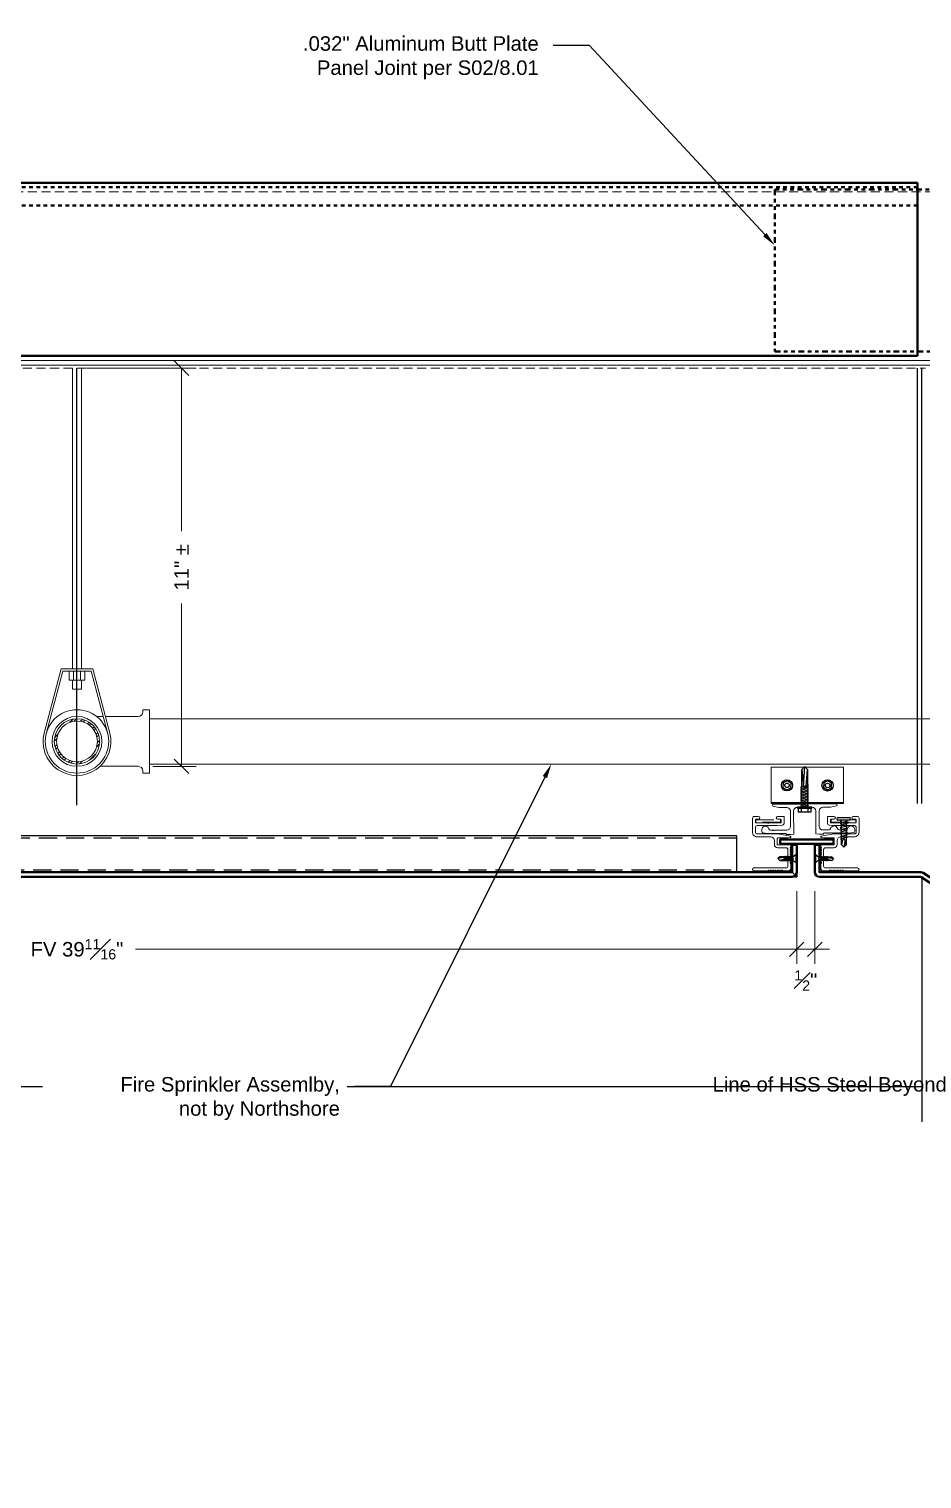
# Model space of a CAD drawing. Header units: inches. Extents: x -301 to 39679, y -468 to 370.
# Drawn here: x 547.13 to 571.76, y 150.08 to 190.09 of the extents above; entities that cross this region are included whole.
import ezdxf
from ezdxf import colors
from ezdxf.entities.mleader import LeaderData, LeaderLine
from ezdxf.math import Vec2, Vec3

# ---------------------------------------------------------------- set-up
doc = ezdxf.new("R2010")
doc.units = ezdxf.units.IN
doc.header["$MEASUREMENT"] = 0
for name, pattern in [('DASHED', [0.75, 0.5, -0.25]), ('DASHED2', [0.375, 0.25, -0.125]), ('HIDDEN2', [0.1875, 0.125, -0.0625]), ('PHANTOM2', [1.25, 0.625, -0.125, 0.125, -0.125, 0.125, -0.125])]:
    doc.linetypes.add(name, pattern=pattern)
doc.layers.get('Defpoints').update_dxf_attribs({"color": 3})
for name, color, linetype, lineweight in [('NSE-By_Others', 252, 'Continuous', 0), ('NSE-Call-Outs', 51, 'Continuous', 13), ('NSE-Dimensions', 51, 'Continuous', 13), ('NSE-Flashing 01', 2, 'Continuous', 40), ('NSE-Furring 01', 30, 'Continuous', 18), ('NSE-Hardware', 111, 'Continuous', 25), ('NSE-Panels 01', 1, 'Continuous', 40)]:
    doc.layers.add(name, color=color, linetype=linetype, lineweight=lineweight)
doc.layers.add('NSE-Construction', color=86, linetype='Continuous', plot=False)
doc.styles.add('004 - NSSM - Standard', font='arial.ttf', dxfattribs={"height": 0.4})
doc.styles.add('3_0-0_TEXT', font='simplex.shx', dxfattribs={"width": 0.7, "height": 0.375})
doc.dimstyles.new('$$$FASTENER$$$', dxfattribs={"dimtxt": 0.375, "dimasz": 0, "dimexe": 0, "dimexo": 0, "dimgap": 0, "dimtad": 0, "dimtih": 1, "dimtoh": 1, "dimdec": 4, "dimzin": 3, "dimdsep": 46, "dimlunit": 4, "dimtxsty": '3_0-0_TEXT', "dimblk": 'NONE', "dimcen": 0, "dimclrd": 256, "dimclre": 256, "dimclrt": 256, "dimadec": 0, "dimazin": 0, "dimtfac": 0.375, "dimtdec": 4, "dimtofl": 0, "dimtmove": 1, "dimatfit": 3, "dimldrblk": 'NONE', "dimfxl": 1, "dimtolj": 1, "dimtzin": 0, "dimarcsym": 0})
doc.dimstyles.new('004 - NSSM - Standard', dxfattribs={"dimtxt": 0.4, "dimasz": 0.4, "dimexe": 0.4, "dimexo": 0.4, "dimgap": 0.4, "dimtad": 0, "dimtih": 1, "dimtoh": 1, "dimdec": 4, "dimzin": 3, "dimdsep": 46, "dimlunit": 4, "dimtxsty": '004 - NSSM - Standard', "dimblk": 'OBLIQUE', "dimcen": 0.4, "dimclrd": 256, "dimclre": 256, "dimclrt": 256, "dimadec": 0, "dimazin": 0, "dimtfac": 0.7, "dimtdec": 4, "dimtmove": 1, "dimatfit": 2, "dimfxl": 1, "dimtfill": 1, "dimtfillclr": 11, "dimfrac": 1, "dimtolj": 1, "dimtzin": 0, "dimlwd": 0, "dimlwe": 0, "dimarcsym": 0})
doc.dimstyles.new('004 - NSSM - Standard$0', dxfattribs={"dimtxt": 0.4, "dimasz": 0.4, "dimexe": 0.4, "dimexo": 0.4, "dimgap": 0.4, "dimtad": 0, "dimdec": 4, "dimzin": 3, "dimdsep": 46, "dimlunit": 5, "dimtxsty": '004 - NSSM - Standard', "dimblk": 'OBLIQUE', "dimcen": 0.4, "dimclrd": 256, "dimclre": 256, "dimclrt": 256, "dimazin": 0, "dimtfac": 0.7, "dimtdec": 4, "dimtmove": 1, "dimatfit": 2, "dimfxl": 1, "dimtfill": 1, "dimtfillclr": 11, "dimfrac": 1, "dimtolj": 1, "dimtzin": 0, "dimlwd": 0, "dimlwe": 0, "dimarcsym": 0})
pattern_1 = [(45, (0, 148.5192), (-0.13258252, 0.13258252), []), (45, (0.08839, 148.5192), (-0.13258252, 0.13258252), [])]

# ---------------------------------------------------------------- blocks, each defined once
blk = doc.blocks.new('*U110')
at = {"linetype": 'Continuous'}
blk.add_lwpolyline([(0.642, -1.543), (0.77, -1.543, 0.414214), (0.9, -1.413), (0.9, -1.041, -0.414214), (1, -0.941), (1.109, -0.941, 0.414214), (1.205, -0.845), (1.205, -0.616, -0.414214), (1.255, -0.566), (1.71, -0.566, -0.414214), (1.76, -0.616), (1.76, -1.503, 1), (1.84, -1.503), (1.84, -1.121, 0.302776), (1.827, -1.103, -0.666667), (1.827, -1.08, 0.666667), (1.827, -1.043, -0.666667), (1.827, -1.02, 0.666667), (1.827, -0.983, -0.666667), (1.827, -0.96, 0.666667), (1.827, -0.923, -0.666667), (1.827, -0.9, 0.666667), (1.827, -0.863, -0.666667), (1.827, -0.84, 0.666667), (1.827, -0.803, -0.666667), (1.827, -0.78, 0.666667), (1.827, -0.743, -0.666667), (1.827, -0.72, 0.302776), (1.84, -0.701), (1.84, -0.539, 0.198912), (1.835, -0.528), (1.797, -0.491, 0.198912), (1.786, -0.486), (1.654, -0.486, 0.302776), (1.636, -0.498, -0.666667), (1.612, -0.498, 0.666667), (1.576, -0.498, -0.666667), (1.552, -0.498, 0.666667), (1.516, -0.498, -0.666667), (1.492, -0.498, 0.666667), (1.456, -0.498, -0.666667), (1.432, -0.498, 0.666667), (1.396, -0.498, -0.666667), (1.372, -0.498, 0.666667), (1.336, -0.498, -0.666667), (1.312, -0.498, 0.666667), (1.276, -0.498, -0.666667), (1.252, -0.498, 0.666667), (1.216, -0.498, -0.666667), (1.192, -0.498, 0.302776), (1.174, -0.486), (1.141, -0.486, 0.414214), (1.125, -0.502), (1.125, -0.845, -0.414214), (1.109, -0.861), (0.948, -0.861, -0.414214), (0.932, -0.845), (0.932, -0.58, 0.045635), (0.931, -0.577), (0.917, -0.5, 0.832406), (0.883, -0.5), (0.82, -0.843, 0.045635), (0.82, -0.845), (0.82, -1.413, -0.414214), (0.77, -1.463), (0.642, -1.463, -0.414214), (0.592, -1.413), (0.592, -0.861, 0.01996), (0.592, -0.86), (0.581, -0.719, 0.391021), (0.531, -0.673), (0.354, -0.673, 0.414214), (0.338, -0.689), (0.338, -0.849, 1), (0.418, -0.849), (0.418, -0.769, -0.414214), (0.434, -0.753), (0.496, -0.753, -0.414214), (0.512, -0.769), (0.512, -1.086, 0.262938), (0.52, -1.1, -0.564932), (0.52, -1.125, 0.262938), (0.512, -1.139), (0.512, -1.447, -0.414214), (0.496, -1.463), (0.434, -1.463, -0.414214), (0.418, -1.447), (0.418, -1.383, 1), (0.338, -1.383), (0.338, -1.493, 0.414214), (0.388, -1.543), (0.706, -1.543)], format="xyb", dxfattribs=at)
at = {"linetype": 'DASHED', "lineweight": 0, "transparency": 16777216}
blk.add_lwpolyline([(0.496, -0.772), (0.496, -1.452), (0.434, -1.452), (0.434, -0.772)], close=True, dxfattribs=at)
blk = doc.blocks.new('*U158')
at = {"transparency": 16777216}
blk.add_lwpolyline([(0.798, -0.617), (0.806, -0.625), (0.798, -0.632), (0.806, -0.64), (0.798, -0.647), (0.806, -0.655), (0.798, -0.662), (0.806, -0.67), (0.798, -0.677), (0.806, -0.685), (0.798, -0.692), (0.806, -0.7), (0.798, -0.707), (0.806, -0.715), (0.798, -0.722), (0.806, -0.73), (0.798, -0.737), (0.806, -0.745), (0.798, -0.752), (0.806, -0.76), (0.798, -0.767), (0.806, -0.775), (0.798, -0.782), (0.806, -0.79), (0.798, -0.797), (0.806, -0.805), (0.798, -0.812), (0.806, -0.82), (0.798, -0.827), (0.806, -0.835), (0.798, -0.842), (0.806, -0.85), (0.798, -0.857), (0.806, -0.865), (0.798, -0.872), (0.806, -0.88), (0.798, -0.887), (0.806, -0.895), (0.798, -0.902), (0.806, -0.91), (0.798, -0.917), (0.806, -0.925), (0.798, -0.932), (0.806, -0.94), (0.798, -0.947), (0.806, -0.955), (0.798, -0.962), (0.806, -0.97), (0.798, -0.977), (0.806, -0.985), (0.798, -0.992), (0.806, -1), (0.798, -1.007), (0.806, -1.015), (0.798, -1.022), (0.806, -1.03), (0.798, -1.037), (0.806, -1.045), (0.798, -1.052), (0.806, -1.06), (0.798, -1.067), (0.806, -1.075), (0.798, -1.082), (0.806, -1.09), (0.798, -1.097), (0.806, -1.105), (0.798, -1.112), (0.806, -1.12), (0.798, -1.127), (0.806, -1.135), (0.798, -1.142), (0.806, -1.15), (0.798, -1.157), (0.806, -1.165), (0.806, -1.187), (0.789, -1.35, -0.383421), (0.761, -1.375), (0.716, -1.375, -0.918526), (0.679, -1.179, 0.337188), (0.716, -1.131), (0.716, -0.948, 0.337188), (0.679, -0.9, -0.760886), (0.679, -0.707, 0.337188), (0.716, -0.659), (0.716, -0.497, 0.414214), (0.616, -0.397), (0.19, -0.397, 0.414214), (0.09, -0.497), (0.09, -0.71), (0.055, -0.875, -0.900068), (0, -0.87), (0, -0.015, 1), (0, 0.015), (0, 0.87, -0.900068), (0.055, 0.875), (0.09, 0.71), (0.09, 0.497, 0.414214), (0.19, 0.397), (0.616, 0.397, 0.414214), (0.716, 0.497), (0.716, 0.835, 1), (0.716, 0.855), (0.716, 0.869, 1), (0.716, 0.889), (0.716, 0.943, 0.337188), (0.679, 0.991, -0.873386), (0.706, 1.187), (0.761, 1.187, -0.383421), (0.789, 1.163), (0.806, 1), (0.806, 0.513), (0.836, 0.513), (0.836, 0.397), (0.825, 0.307), (0.19, 0.307, 0.414214), (0.09, 0.207), (0.09, 0.015, 1), (0.09, -0.015), (0.09, -0.207, 0.414214), (0.19, -0.307), (0.825, -0.307), (0.836, -0.397), (0.836, -0.513), (0.806, -0.513), (0.806, -0.55), (0.798, -0.557), (0.806, -0.565), (0.798, -0.572), (0.806, -0.58), (0.798, -0.587), (0.806, -0.595), (0.798, -0.602), (0.806, -0.61)], format="xyb", close=True, dxfattribs=at)
blk = doc.blocks.new('_None')
blk = doc.blocks.new('_Oblique')
at = {"color": 0, "linetype": 'ByBlock', "lineweight": -2}
blk.add_line((-0.5, -0.5), (0.5, 0.5), dxfattribs=at)
blk = doc.blocks.new('*D352')
at = {"layer": 'Defpoints', "color": 0, "transparency": 16777216}
for p in [(528.607, 166.694), (568.308, 166.696), (568.308, 164.695)]:
    blk.add_point(p, dxfattribs=at)
at = {"layer": 'NSE-Dimensions', "lineweight": 0, "transparency": 16777216}
for p, q in [((528.607, 166.294), (528.607, 164.295)), ((568.308, 166.296), (568.308, 164.295)), ((528.607, 164.695), (546.845, 164.695)), ((568.308, 164.695), (550.07, 164.695))]:
    blk.add_line(p, q, dxfattribs=at)
at = {"layer": 'NSE-Dimensions', "lineweight": 0, "transparency": 16777216, "xscale": 0.4, "yscale": 0.4, "zscale": 0.4, "rotation": 180}
blk.add_blockref('_Oblique', (528.607, 164.695), dxfattribs=at)
at = {"layer": 'NSE-Dimensions', "lineweight": 0, "transparency": 16777216, "xscale": 0.4, "yscale": 0.4, "zscale": 0.4}
blk.add_blockref('_Oblique', (568.308, 164.695), dxfattribs=at)
at = {"layer": 'NSE-Dimensions', "transparency": 16777216, "insert": (548.457, 164.695), "char_height": 0.4, "attachment_point": 5, "style": '004 - NSSM - Standard', "bg_fill": 3, "box_fill_scale": 1.25, "bg_fill_color": 256, "bg_fill_true_color": 13158600, "bg_fill_transparency": 0}
blk.add_mtext('\\A1;FV 39{\\H0.7x;\\S11#16;}"', dxfattribs=at)
blk = doc.blocks.new('*U353')
blk.add_lwpolyline([(0, 0), (36.656, 0), (36.656, 1), (0, 1)], close=True)
at = {"linetype": 'DASHED'}
blk.add_lwpolyline([(0, 0.062), (36.656, 0.062), (36.656, 0.938), (0, 0.938)], close=True, dxfattribs=at)
blk = doc.blocks.new('*D355')
at = {"layer": 'Defpoints', "color": 0, "transparency": 16777216}
for p in [(568.308, 166.7), (568.808, 166.694), (568.808, 164.695)]:
    blk.add_point(p, dxfattribs=at)
at = {"layer": 'NSE-Dimensions', "lineweight": 0, "transparency": 16777216}
for p, q in [((568.308, 166.3), (568.308, 164.295)), ((568.808, 166.294), (568.808, 164.295)), ((568.308, 164.695), (567.908, 164.695)), ((568.308, 164.695), (568.808, 164.695)), ((568.808, 164.695), (569.208, 164.695))]:
    blk.add_line(p, q, dxfattribs=at)
at = {"layer": 'NSE-Dimensions', "lineweight": 0, "transparency": 16777216, "xscale": 0.4, "yscale": 0.4, "zscale": 0.4}
blk.add_blockref('_Oblique', (568.308, 164.695), dxfattribs=at)
at = {"layer": 'NSE-Dimensions', "lineweight": 0, "transparency": 16777216, "xscale": 0.4, "yscale": 0.4, "zscale": 0.4, "rotation": 180}
blk.add_blockref('_Oblique', (568.808, 164.695), dxfattribs=at)
at = {"layer": 'NSE-Dimensions', "transparency": 16777216, "insert": (568.558, 163.833), "char_height": 0.4, "attachment_point": 5, "style": '004 - NSSM - Standard', "bg_fill": 3, "box_fill_scale": 1.25, "bg_fill_color": 256, "bg_fill_true_color": 13158600, "bg_fill_transparency": 0}
blk.add_mtext('\\A1;{\\H0.7x;\\S1#2;}"', dxfattribs=at)
blk = doc.blocks.new('*D356')
at = {"layer": 'Defpoints', "color": 0, "transparency": 16777216}
for p in [(548.332, 180.728), (550.145, 169.742), (551.341, 169.742)]:
    blk.add_point(p, dxfattribs=at)
at = {"layer": 'NSE-Dimensions', "lineweight": 0, "transparency": 16777216}
for p, q in [((548.732, 180.728), (551.741, 180.728)), ((551.341, 180.728), (551.341, 176.235)), ((551.341, 169.742), (551.341, 174.235)), ((550.545, 169.742), (551.741, 169.742))]:
    blk.add_line(p, q, dxfattribs=at)
at = {"layer": 'NSE-Dimensions', "lineweight": 0, "transparency": 16777216, "xscale": 0.4, "yscale": 0.4, "zscale": 0.4}
for p, rotation in [((551.341, 180.728), 90), ((551.341, 169.742), 270)]:
    blk.add_blockref('_Oblique', p, dxfattribs=dict(at, rotation=rotation))
at = {"layer": 'NSE-Dimensions', "transparency": 16777216, "insert": (551.341, 175.235), "char_height": 0.4, "attachment_point": 5, "rotation": 90, "style": '004 - NSSM - Standard', "bg_fill": 3, "box_fill_scale": 1.25, "bg_fill_color": 256, "bg_fill_true_color": 13158600, "bg_fill_transparency": 0}
blk.add_mtext('\\A1;11" %%P', dxfattribs=at)
blk = doc.blocks.new('Bolt Head')
blk.add_lwpolyline([(0.25, 0), (0.125, 0.217), (-0.125, 0.217), (-0.25, 0), (-0.125, -0.217), (0.125, -0.217)], close=True)
for radius in [0.312, 0.125]:
    blk.add_circle((0, 0), radius)
blk = doc.blocks.new('*U31')
for points in [[(-0.011, 0.18), (-0.011, -0.18)], [(0.052, -0.18), (0.052, 0.18)]]:
    blk.add_lwpolyline(points)
for centre, start, end in [((0.02, 0.117), 63.732, 116.268), ((0.02, -0.117), 243.732, 296.268)]:
    blk.add_arc(centre, 0.0706, start, end)
for points in [[(0.052, 0.065), (0.735, 0.065), (0.802, 0), (0.735, -0.065), (0.052, -0.065), (0.052, 0.065)], [(0.735, 0.065), (0.607, 0.037), (0.569, 0), (0.607, -0.037), (0.735, -0.065)], [(0.607, 0.037), (0.802, 0)]]:
    blk.add_leader(points, dimstyle='$$$FASTENER$$$')
at = {"has_arrowhead": 0}
for points in [[(0.081, 0.065), (0.089, 0.095), (0.14, -0.095), (0.148, -0.065)], [(0.143, 0.065), (0.151, 0.095), (0.202, -0.095), (0.21, -0.065)], [(0.206, 0.065), (0.214, 0.095), (0.265, -0.095), (0.273, -0.065)], [(0.268, 0.065), (0.276, 0.095), (0.327, -0.095), (0.335, -0.065)], [(0.331, 0.065), (0.339, 0.095), (0.39, -0.095), (0.398, -0.065)], [(0.393, 0.065), (0.401, 0.095), (0.452, -0.095), (0.46, -0.065)], [(0.456, 0.065), (0.464, 0.095), (0.515, -0.095), (0.523, -0.065)], [(0.518, 0.065), (0.526, 0.095), (0.577, -0.095), (0.585, -0.065)], [(0.052, 0), (0.077, -0.095), (0.085, -0.065)]]:
    blk.add_leader(points, dimstyle='$$$FASTENER$$$', dxfattribs=at)
blk = doc.blocks.new('*U30')
blk.add_lwpolyline([(0.035, -0.125), (0.035, 0.125), (0.052, 0.125), (0.052, -0.125)], close=True)
for points in [[(0.052, 0.11), (0.136, 0.05), (0.5, 0.05), (0.552, 0), (0.5, -0.05), (0.136, -0.05), (0.052, -0.11), (0.052, 0.11)], [(0.5, 0.05), (0.402, 0.029), (0.373, 0), (0.402, -0.029), (0.5, -0.05)], [(0.402, 0.029), (0.552, 0)]]:
    blk.add_leader(points, dimstyle='$$$FASTENER$$$')
at = {"has_arrowhead": 0}
for points in [[(0.143, 0.05), (0.148, 0.069), (0.184, -0.063), (0.187, -0.051)], [(0.175, 0.05), (0.18, 0.069), (0.215, -0.063), (0.218, -0.051)], [(0.206, 0.05), (0.211, 0.069), (0.246, -0.063), (0.25, -0.051)], [(0.237, 0.05), (0.242, 0.069), (0.278, -0.063), (0.281, -0.051)], [(0.268, 0.05), (0.273, 0.069), (0.309, -0.063), (0.312, -0.051)], [(0.3, 0.05), (0.305, 0.069), (0.34, -0.063), (0.343, -0.051)], [(0.331, 0.05), (0.336, 0.069), (0.371, -0.063), (0.375, -0.051)], [(0.362, 0.05), (0.367, 0.069), (0.403, -0.063), (0.406, -0.051)], [(0.136, 0), (0.153, -0.063), (0.156, -0.051)]]:
    blk.add_leader(points, dimstyle='$$$FASTENER$$$', dxfattribs=at)
blk = doc.blocks.new('*U354')
blk.add_lwpolyline([(39.576, -0.123), (0.125, -0.125), (0.125, -0.876), (0, -0.876), (0, -0.125, -0.414214), (0.125, 0), (39.576, 0.002, -0.414214), (39.701, -0.123)], format="xyb")
blk.add_lwpolyline([(39.576, -0.123), (39.576, -0.874), (39.701, -0.873), (39.701, -0.123)])
at = {"layer": 'Defpoints'}
for p, q in [((0, 0), (0.185, -0.185)), ((39.701, 0.002), (39.516, -0.183)), ((0.125, -0.876), (0.178, -0.876)), ((39.576, -0.874), (39.523, -0.874))]:
    blk.add_line(p, q, dxfattribs=at)
for points in [[(0.125, 0), (0, 0), (0, -0.125)], [(39.576, 0.002), (39.701, 0.002), (39.701, -0.123)]]:
    blk.add_lwpolyline(points, dxfattribs=at)
at = {"layer": 'NSE-Hardware', "xscale": -1, "rotation": 180}
blk.add_blockref('*U30', (-0.035, -0.501), dxfattribs=at)
at = {"layer": 'NSE-Hardware', "xscale": -1}
blk.add_blockref('*U30', (39.736, -0.499), dxfattribs=at)
blk = doc.blocks.new('*U149')
for p, q in [((-0.061, 0.09), (0.028, 0.09)), ((-0.061, -0.09), (0.028, -0.09))]:
    blk.add_line(p, q)
for points in [[(0.028, 0.181), (-0.061, 0.181, 0.414214), (-0.073, 0.168), (-0.073, -0.168, 0.414214), (-0.061, -0.18), (0.028, -0.18)], [(-0.073, 0.103, 0.414214), (-0.061, 0.09, 0.414214), (-0.073, 0.078)], [(-0.073, -0.078, 0.414214), (-0.061, -0.09, 0.414214), (-0.073, -0.103)]]:
    blk.add_lwpolyline(points, format="xyb")
blk.add_lwpolyline([(0.052, 0.196), (0.028, 0.196), (0.028, -0.196), (0.052, -0.196)], close=True)
for points in [[(0.052, 0.08), (1.094, 0.08), (1.177, 0), (1.094, -0.08), (0.052, -0.08), (0.052, 0.08)], [(1.094, 0.08), (0.628, 0.038), (0.59, 0), (0.628, -0.038), (1.094, -0.08)], [(0.628, 0.038), (1.177, 0)]]:
    blk.add_leader(points, dimstyle='$$$FASTENER$$$')
at = {"has_arrowhead": 0}
for points in [[(0.057, 0.08), (0.064, 0.108), (0.122, -0.108), (0.13, -0.08)], [(0.099, 0.08), (0.106, 0.108), (0.164, -0.108), (0.171, -0.08)], [(0.14, 0.08), (0.148, 0.108), (0.206, -0.108), (0.213, -0.08)], [(0.182, 0.08), (0.189, 0.108), (0.247, -0.108), (0.255, -0.08)], [(0.224, 0.08), (0.231, 0.108), (0.289, -0.108), (0.296, -0.08)], [(0.265, 0.08), (0.273, 0.108), (0.331, -0.108), (0.338, -0.08)], [(0.307, 0.08), (0.314, 0.108), (0.372, -0.108), (0.38, -0.08)], [(0.349, 0.08), (0.356, 0.108), (0.414, -0.108), (0.421, -0.08)], [(0.39, 0.08), (0.398, 0.108), (0.456, -0.108), (0.463, -0.08)], [(0.432, 0.08), (0.439, 0.108), (0.497, -0.108), (0.505, -0.08)], [(0.474, 0.08), (0.481, 0.108), (0.539, -0.108), (0.546, -0.08)], [(0.515, 0.08), (0.523, 0.108), (0.581, -0.108), (0.588, -0.08)], [(0.557, 0.08), (0.564, 0.108), (0.622, -0.108), (0.63, -0.08)], [(0.599, 0.08), (0.606, 0.108), (0.664, -0.108), (0.671, -0.08)], [(0.052, 0), (0.081, -0.108), (0.088, -0.08)]]:
    blk.add_leader(points, dimstyle='$$$FASTENER$$$', dxfattribs=at)

msp = doc.modelspace()

# ---------------------------------------------------------------- hatches: boundary and pattern name
at = {"layer": 'NSE-By_Others'}
h = msp.add_hatch(dxfattribs=at)
h.set_pattern_fill('ANSI32', color=256, scale=0.5)
h.set_pattern_definition(pattern_1)
h.paths.add_polyline_path([(548.45744, 170.99243), (548.45744, 171.05493, 0.41421356), (547.83244, 170.42993, 0.41421356), (548.45744, 169.80493), (548.45744, 169.86743, -0.41421356), (547.89494, 170.42993, -0.41421356)])
h = msp.add_hatch(dxfattribs=at)
h.set_pattern_fill('ANSI32', color=256, scale=0.5)
h.set_pattern_definition(pattern_1)
h.paths.add_polyline_path([(548.45744, 171.05493), (548.45744, 170.99243, -0.41421356), (549.01994, 170.42993, -0.41421356), (548.45744, 169.86743), (548.45744, 169.80493, 0.41421356), (549.08244, 170.42993, 0.41421356)])

# ---------------------------------------------------------------- linework, layer by layer
at = {"color": 253, "linetype": 'DASHED2', "lineweight": 0}
msp.add_line((571.76261, 166.69993), (571.76329, 166.69993), dxfattribs=at)
at = {"layer": 'NSE-By_Others', "linetype": 'DASHED2'}
for p, q in [((577.34944, 185.59488), (526.7122, 185.59488)), ((525.96258, 180.72755), (571.86312, 180.72755))]:
    msp.add_line(p, q, dxfattribs=at)
at = {"layer": 'NSE-By_Others', "linetype": 'Continuous'}
for p, q in [((575.28997, 180.93971), (526.4622, 180.93971)), ((575.28034, 180.81464), (523.4622, 180.81464))]:
    msp.add_line(p, q, dxfattribs=at)
at = {"layer": 'NSE-By_Others'}
for p, q in [((548.33244, 172.42993), (548.33244, 180.72755)), ((548.58244, 172.42993), (548.58244, 180.72755)), ((547.54793, 170.65731), (548.01994, 172.42993)), ((547.60833, 170.64123), (548.06798, 172.36743)), ((548.01994, 172.42993), (548.89494, 172.42993)), ((548.06798, 172.36743), (548.84691, 172.36743)), ((548.33244, 171.86743), (548.33244, 172.11743)), ((548.35859, 172.36743), (548.35859, 172.11743)), ((548.5563, 172.36743), (548.5563, 172.11743)), ((548.58244, 171.86743), (548.58244, 172.11743)), ((549.30656, 170.64123), (548.84691, 172.36743)), ((549.36695, 170.65731), (548.89494, 172.42993)), ((548.33244, 171.86743), (548.58244, 171.86743)), ((550.26994, 171.30493), (550.45744, 171.30493)), ((550.26994, 171.30493), (550.26994, 171.24243)), ((550.45744, 171.30493), (550.45744, 169.55493)), ((548.99871, 171.11743), (549.17975, 171.11743)), ((549.24443, 171.11743), (550.14494, 171.11743)), ((550.45744, 171.05493), (572.62359, 171.05493)), ((549.09482, 169.74243), (550.14494, 169.74243)), ((550.45744, 169.80493), (572.62359, 169.80493)), ((550.26994, 169.61743), (550.26994, 169.55493)), ((550.26994, 169.55493), (550.45744, 169.55493))]:
    msp.add_line(p, q, dxfattribs=at)
msp.add_lwpolyline([(548.67666, 172.11743), (548.23823, 172.11743), (548.23823, 172.36743), (548.67666, 172.36743)], close=True, dxfattribs=at)
for radius in [0.875, 0.6875, 0.625, 0.5625]:
    msp.add_circle((548.45744, 170.42993), radius, dxfattribs=at)
for centre, radius, start, end in [((550.14494, 171.24243), 0.125, 270, 0), ((548.45744, 170.42993), 0.9375, 165.963757, 14.036243), ((550.14494, 169.61743), 0.125, 0, 90)]:
    msp.add_arc(centre, radius, start, end, dxfattribs=at)
at = {"layer": 'NSE-Construction'}
for p, q in [((548.45744, 168.6687), (548.45744, 180.72755)), ((571.63761, 168.71541), (571.63761, 180.72755)), ((571.76261, 168.7154), (571.76261, 180.72755))]:
    msp.add_line(p, q, dxfattribs=at)
at = {"layer": 'NSE-Flashing 01', "linetype": 'PHANTOM2', "ltscale": 0.25}
msp.add_lwpolyline([(567.70011, 181.18961), (575.70011, 181.18961), (575.70011, 185.65616), (567.70011, 185.65616)], close=True, dxfattribs=at)
at = {"layer": 'NSE-Furring 01'}
for points in [[(567.5992, 169.71526), (567.5992, 168.72026), (569.5992, 168.72026), (569.5992, 169.71526)], [(567.5992, 169.71526), (569.5992, 169.71526)], [(567.5992, 168.74526), (569.5992, 168.74526)]]:
    msp.add_lwpolyline(points, dxfattribs=at)
at = {"layer": 'NSE-Panels 01'}
for p, q in [((571.63761, 185.84488), (526.7122, 185.84488)), ((571.63761, 181.06461), (571.63761, 185.84488)), ((568.30787, 167.57168), (568.18287, 167.57168)), ((568.18287, 166.82168), (568.18287, 167.57168)), ((568.30787, 166.82168), (568.30787, 167.57168))]:
    msp.add_line(p, q, dxfattribs=at)
at = {"layer": 'NSE-Panels 01', "color": 9, "linetype": 'HIDDEN2', "ltscale": 0.25}
for p, q in [((571.63761, 185.71988), (526.7122, 185.71988)), ((571.63761, 185.21988), (526.7122, 185.21988))]:
    msp.add_line(p, q, dxfattribs=at)
at = {"layer": 'NSE-Panels 01'}
msp.add_lwpolyline([(526.7122, 185.84488), (526.7122, 181.06461), (571.63761, 181.06461)], dxfattribs=at)
msp.add_lwpolyline([(567.85508, 167.60257), (567.85467, 167.72757), (569.32287, 167.72757), (569.32329, 167.60257)], close=True, dxfattribs=at)
msp.add_arc((568.18287, 166.82168), 0.125, 270, 0, dxfattribs=at)

# ---------------------------------------------------------------- block references
at = {"layer": 'NSE-Furring 01', "xscale": -1}
for name, p, rotation in [('*U158', (568.52869, 168.70055), 90.19061357081452), ('*U110', (568.48375, 168.69805), 90)]:
    msp.add_blockref(name, p, dxfattribs=dict(at, rotation=rotation))
at = {"layer": 'NSE-Furring 01', "rotation": 270}
msp.add_blockref('*U110', (568.63199, 168.69805), dxfattribs=at)
at = {"layer": 'NSE-Hardware'}
for name, p, rotation in [('*U149', (568.52914, 168.55894), 90), ('*U31', (569.6046, 168.31388), 270.1906135708144)]:
    msp.add_blockref(name, p, dxfattribs=dict(at, rotation=rotation))
at = {"layer": 'NSE-Hardware', "xscale": 0.5000000000000001, "yscale": 0.5000000000000001, "zscale": 0.5000000000000001}
for p, rotation in [((568.03943, 169.21776), 147.4972889925075), ((569.15897, 169.21526), 327.4972889925074)]:
    msp.add_blockref('Bolt Head', p, dxfattribs=dict(at, rotation=rotation))
at = {"layer": 'NSE-Hardware'}
msp.add_blockref('*U30', (568.77319, 167.19668), dxfattribs=at)

# ---------------------------------------------------------------- leaders
at = {"layer": 'NSE-Call-Outs'}
ml = msp.add_multileader_mtext('Standard', dxfattribs=at)
ml.set_content('Line of HSS Steel Beyond', color=256, style='004 - NSSM - Standard')
ml.set_leader_properties(color=256)
ml.build(insert=Vec2(0, 0))
ml.multileader.update_dxf_attribs({"dogleg_length": 1, "arrow_head_size": 0.4})
ctx = ml.context
ctx.base_point, ctx.char_height, ctx.arrow_head_size, ctx.landing_gap_size, ctx.plane_origin = Vec3(565.66714, 160.91008), 0.4, 0.4, 0.4, Vec3(551.7732, 173.36186)
ctx.text_align_type = 2
notes = []
notes.append((ctx, [(0, (1, 1, 0), (573.84722, 160.91008), (-1, 0), 1, [(0, [(577.87693, 165.20847)], 0, [])])]))
ctx.mtext.insert, ctx.mtext.width, ctx.mtext.defined_height, ctx.mtext.alignment, ctx.mtext.flow_direction = Vec3(572.44722, 161.16888), 8, 1.61676, 3, 5
ctx.mtext.has_bg_fill, ctx.mtext.bg_color, ctx.mtext.bg_scale_factor, ctx.mtext.bg_transparency, ctx.mtext.use_window_bg_color = 1, -1027028792, 1.5, 0, 1
for ctx, leaders in notes:
    for number, flags, end, landing, length, lines in leaders:
        leader = LeaderData()
        leader.index, (leader.has_last_leader_line, leader.has_dogleg_vector, leader.attachment_direction) = number, flags
        leader.last_leader_point, leader.dogleg_vector, leader.dogleg_length = Vec3(end), Vec3(landing), length
        for number, points, colour, breaks in lines:
            line = LeaderLine()
            line.index, line.vertices, line.color, line.breaks = number, Vec3.list(points), colors.encode_raw_color(colour), breaks
            leader.lines.append(line)
        ctx.leaders.append(leader)

# ---------------------------------------------------------------- next in the draw order: linework, layer by layer
at = {"layer": 'NSE-Construction'}
for p, q in [((571.76261, 166.69993), (571.76261, 159.93231)), ((516.10095, 160.91008), (571.76261, 160.91008))]:
    msp.add_line(p, q, dxfattribs=at)
at = {"layer": 'NSE-Panels 01'}
msp.add_lwpolyline([(597.80161, 150.76441), (597.39155, 150.1348, -0.41421356), (597.21858, 150.09828), (571.76261, 166.67643, 0.14532323), (571.6944, 166.69668), (568.93287, 166.69668, -0.41421356), (568.80787, 166.82168), (568.80787, 167.57168), (568.93287, 167.57168), (568.93287, 166.82168), (571.73151, 166.82168, -0.14532323), (571.79973, 166.80143), (597.2868, 150.20302), (597.69687, 150.83263)], format="xyb", close=True, dxfattribs=at)

# ---------------------------------------------------------------- next in the draw order: dimensions: what is measured, and where the dimension line sits
at = {"layer": 'NSE-Dimensions'}
dim = msp.add_linear_dim(base=(551.34069, 169.74243), p1=(548.33244, 180.72755), p2=(550.14494, 169.74243), angle=90, text='<> %%P', dimstyle='004 - NSSM - Standard$0', override={"dimpost": '"'}, dxfattribs=at)
dim.commit()
dim.dimension.update_dxf_attribs({"geometry": '*D356', "text_midpoint": (551.34069, 175.23499)})
dim = msp.add_linear_dim(base=(568.30787, 164.69536), p1=(528.60709, 166.69374), p2=(568.30787, 166.69645), text='FV <>', dimstyle='004 - NSSM - Standard$0', override={"dimpost": '"'}, dxfattribs=at)
dim.commit()
dim.dimension.update_dxf_attribs({"geometry": '*D352', "text_midpoint": (548.45748, 164.69536)})

# ---------------------------------------------------------------- next in the draw order: leaders
at = {"layer": 'NSE-Call-Outs'}
ml = msp.add_multileader_mtext('Standard', dxfattribs=at)
ml.set_content('.032" Aluminum Butt Plate\\PPanel Joint per S02/8.01', color=256, style='004 - NSSM - Standard')
ml.set_leader_properties(color=256)
ml.build(insert=Vec2(0, 0))
ml.multileader.update_dxf_attribs({"dogleg_length": 1, "arrow_head_size": 0.4})
ctx = ml.context
ctx.base_point, ctx.char_height, ctx.arrow_head_size, ctx.landing_gap_size, ctx.plane_origin = Vec3(554.36324, 189.63133), 0.4, 0.4, 0.4, Vec3(536.89645, 200.74589)
ctx.text_align_type = 2
notes = []
notes.append((ctx, [(0, (1, 1, 0), (562.59298, 189.63133), (-1, 0), 1, [(0, [(567.70011, 184.11889)], 0, [])])]))
ctx.mtext.insert, ctx.mtext.width, ctx.mtext.defined_height, ctx.mtext.alignment, ctx.mtext.flow_direction = Vec3(561.19298, 189.88686), 8, 1.61676, 3, 5
ctx.mtext.has_bg_fill, ctx.mtext.bg_color, ctx.mtext.bg_scale_factor, ctx.mtext.bg_transparency, ctx.mtext.use_window_bg_color = 1, -1027028792, 1.5, 0, 1
for ctx, leaders in notes:
    for number, flags, end, landing, length, lines in leaders:
        leader = LeaderData()
        leader.index, (leader.has_last_leader_line, leader.has_dogleg_vector, leader.attachment_direction) = number, flags
        leader.last_leader_point, leader.dogleg_vector, leader.dogleg_length = Vec3(end), Vec3(landing), length
        for number, points, colour, breaks in lines:
            line = LeaderLine()
            line.index, line.vertices, line.color, line.breaks = number, Vec3.list(points), colors.encode_raw_color(colour), breaks
            leader.lines.append(line)
        ctx.leaders.append(leader)

# ---------------------------------------------------------------- next in the draw order: linework, layer by layer
at = {"layer": 'NSE-Construction'}
msp.add_lwpolyline([(568.30787, 166.82168), (568.30787, 166.69645)], dxfattribs=at)

# ---------------------------------------------------------------- next in the draw order: block references
at = {"layer": 'NSE-Hardware'}
msp.add_blockref('*U353', (530.00339, 166.825), dxfattribs=at)
at = {"layer": 'NSE-Panels 01', "rotation": 180}
msp.add_blockref('*U354', (568.30787, 166.69645), dxfattribs=at)

# ---------------------------------------------------------------- next in the draw order: dimensions: what is measured, and where the dimension line sits
at = {"layer": 'NSE-Dimensions'}
dim = msp.add_linear_dim(base=(568.80794, 164.69536), p1=(568.30802, 166.69993), p2=(568.80794, 166.69374), dimstyle='004 - NSSM - Standard', dxfattribs=at)
dim.commit()
dim.dimension.update_dxf_attribs({"geometry": '*D355', "text_midpoint": (568.55798, 163.83307), "dimtype": 160})

# ---------------------------------------------------------------- next in the draw order: leaders
at = {"layer": 'NSE-Call-Outs'}
ml = msp.add_multileader_mtext('Standard', dxfattribs=at)
ml.set_content('\\A1;Fire Sprinkler Assemlby,\\Pnot by Northshore', color=256, style='004 - NSSM - Standard')
ml.set_leader_properties(color=256)
ml.build(insert=Vec2(0, 0))
ml.multileader.update_dxf_attribs({"dogleg_length": 1, "arrow_head_size": 0.4})
ctx = ml.context
ctx.base_point, ctx.char_height, ctx.arrow_head_size, ctx.landing_gap_size, ctx.plane_origin = Vec3(549.34883, 160.91008), 0.4, 0.4, 0.4, Vec3(535.44019, 161.1183)
ctx.text_align_type = 2
notes = []
notes.append((ctx, [(0, (1, 1, 0), (557.10845, 160.91008), (-1, 0), 1, [(0, [(561.54052, 169.80493)], 0, [])])]))
ctx.mtext.insert, ctx.mtext.width, ctx.mtext.defined_height, ctx.mtext.alignment, ctx.mtext.flow_direction = Vec3(555.70845, 161.16888), 8, 0.66324, 3, 5
ctx.mtext.has_bg_fill, ctx.mtext.bg_color, ctx.mtext.bg_scale_factor, ctx.mtext.bg_transparency, ctx.mtext.use_window_bg_color = 1, -1027028792, 1.5, 0, 1
for ctx, leaders in notes:
    for number, flags, end, landing, length, lines in leaders:
        leader = LeaderData()
        leader.index, (leader.has_last_leader_line, leader.has_dogleg_vector, leader.attachment_direction) = number, flags
        leader.last_leader_point, leader.dogleg_vector, leader.dogleg_length = Vec3(end), Vec3(landing), length
        for number, points, colour, breaks in lines:
            line = LeaderLine()
            line.index, line.vertices, line.color, line.breaks = number, Vec3.list(points), colors.encode_raw_color(colour), breaks
            leader.lines.append(line)
        ctx.leaders.append(leader)

doc.saveas('drawing.dxf')
